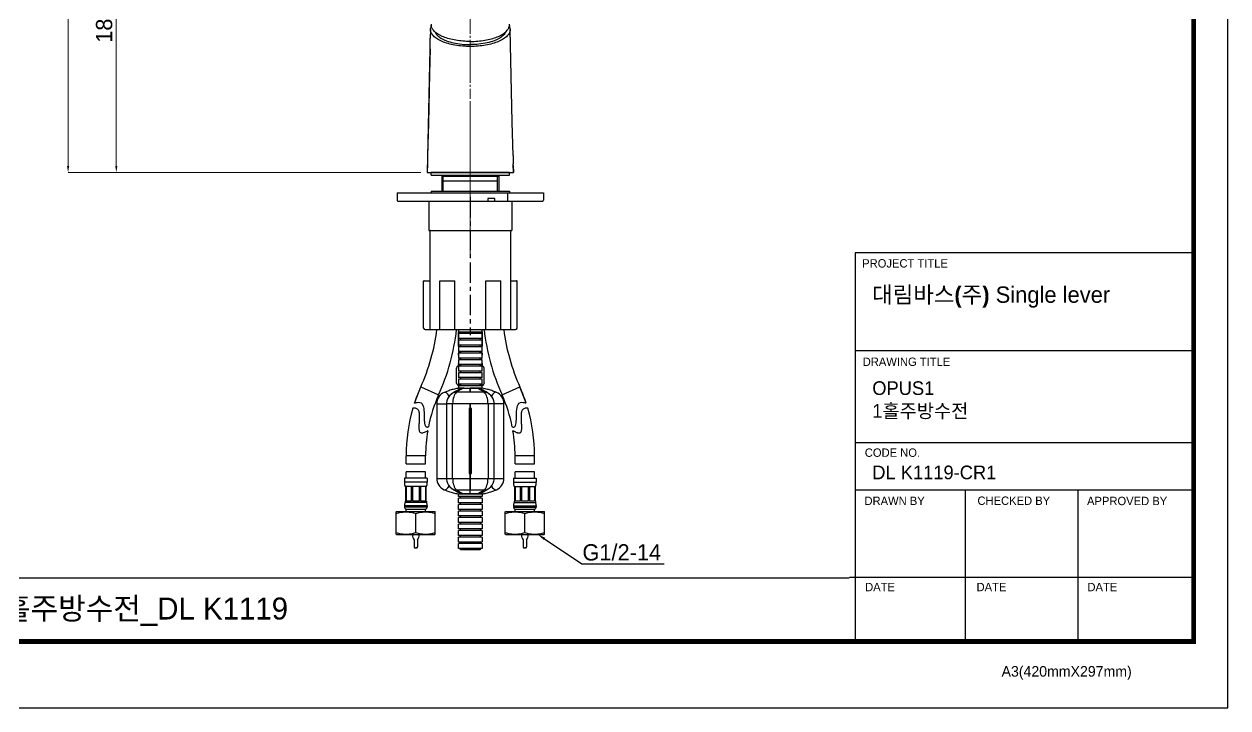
# Model space of a CAD drawing. Extents: x 0 to 1302, y 0 to 954.
# Drawn here: x 562 to 1302, y 0 to 420 of the extents above; entities that cross this region are included whole.
import ezdxf
from ezdxf import colors
from ezdxf.entities.mleader import LeaderData, LeaderLine
from ezdxf.math import Vec2, Vec3

# ---------------------------------------------------------------- set-up
doc = ezdxf.new("R2010")
doc.units = 0
doc.header["$LTSCALE"] = 10
doc.header["$MEASUREMENT"] = 0
doc.header["$PDMODE"] = 3
doc.header["$PDSIZE"] = -10
doc.linetypes.add('CENTER', pattern=[2, 1.25, -0.25, 0.25, -0.25])
doc.linetypes.add('CENTER2', pattern=[28.575, 19.05, -3.175, 3.175, -3.175])
doc.layers.get('0').update_dxf_attribs({"linetype": 'CONTINUOUS'})
doc.layers.get('DEFPOINTS').update_dxf_attribs({"linetype": 'CONTINUOUS'})
for name, color, linetype in [('1', 7, 'CONTINUOUS'), ('DEF_LAYER_ASSEM_MEMBER', 7, 'CONTINUOUS'), ('Layer3', 2, 'CONTINUOUS')]:
    doc.layers.add(name, color=color, linetype=linetype)
doc.layers.add('Cneter', color=1, linetype='CENTER2', lineweight=13)
doc.layers.add('외형선', color=3, linetype='CONTINUOUS', lineweight=35)
doc.styles.add('Daelim Dimension', font='')
doc.styles.get("Standard").update_dxf_attribs({"font": ''})
doc.styles.get('Daelim Dimension').set_extended_font_data('나눔고딕')
doc.styles.get('Standard').set_extended_font_data('GulimChe')
doc.dimstyles.new('DEFAULT', dxfattribs={"dimscale": 2, "dimtxt": 2, "dimasz": 2, "dimexe": 0, "dimexo": 2, "dimgap": 1, "dimtad": 1, "dimdec": 0, "dimzin": 9, "dimdsep": 46, "dimtxsty": 'Daelim Dimension', "dimcen": 0.5, "dimclrd": 5, "dimclre": 5, "dimclrt": 256, "dimadec": 1, "dimazin": 0, "dimtfac": 1, "dimtdec": 0, "dimtix": 1, "dimtmove": 0, "dimatfit": 3, "dimfxl": 1, "dimtolj": 1, "dimtzin": 1, "dimlwd": 9, "dimlwe": 9, "dimarcsym": 0})

# ---------------------------------------------------------------- blocks, each defined once
blk = doc.blocks.new('*D18')
at = {"color": 5, "lineweight": 9, "ltscale": 0.5, "transparency": 16777216}
for p, q in [((650.82, 510.73), (618.94, 510.73)), ((618.94, 332.93), (618.94, 506.73)), ((806, 328.93), (618.94, 328.93))]:
    blk.add_line(p, q, dxfattribs=at)
at = {"color": 5, "ltscale": 0.5, "transparency": 16777216}
for points in [[(618.27, 506.73), (619.61, 506.73), (618.94, 510.73)], [(618.27, 332.93), (619.61, 332.93), (618.94, 328.93)]]:
    blk.add_solid(points, dxfattribs=at)
at = {"layer": 'DEFPOINTS', "color": 0, "ltscale": 0.5, "transparency": 16777216}
for p in [(618.94, 510.73), (654.82, 510.73), (810, 328.93)]:
    blk.add_point(p, dxfattribs=at)
at = {"color": 7, "ltscale": 0.5, "transparency": 16777216, "insert": (611.5, 419.83), "char_height": 10, "attachment_point": 5, "rotation": 90, "style": 'Daelim Dimension'}
blk.add_mtext('\\A1;182', dxfattribs=at)
blk = doc.blocks.new('*D22')
at = {"color": 5, "lineweight": 9, "ltscale": 0.5, "transparency": 16777216}
for p, q in [((772.47, 676.43), (589.3, 676.43)), ((589.3, 672.43), (589.3, 332.93)), ((806, 328.93), (589.3, 328.93))]:
    blk.add_line(p, q, dxfattribs=at)
at = {"color": 5, "ltscale": 0.5, "transparency": 16777216}
for points in [[(588.63, 672.43), (589.96, 672.43), (589.3, 676.43)], [(588.63, 332.93), (589.96, 332.93), (589.3, 328.93)]]:
    blk.add_solid(points, dxfattribs=at)
at = {"layer": 'DEFPOINTS', "color": 0, "ltscale": 0.5, "transparency": 16777216}
for p in [(776.47, 676.43), (589.3, 328.93), (810, 328.93)]:
    blk.add_point(p, dxfattribs=at)
at = {"color": 7, "ltscale": 0.5, "transparency": 16777216, "insert": (581.85, 502.68), "char_height": 10, "attachment_point": 5, "rotation": 90, "style": 'Daelim Dimension'}
blk.add_mtext('\\A1;348', dxfattribs=at)

msp = doc.modelspace()

# ---------------------------------------------------------------- linework, layer by layer
at = {"ltscale": 0.5}
for p, q in [((860.47, 328.93), (812.47, 328.93)), ((829.17, 101.96), (843.77, 101.96)), ((842.47, 97.23), (830.47, 97.23))]:
    msp.add_line(p, q, dxfattribs=at)
at = {"color": 0}
for p, q in [((791.47, 316.43), (881.47, 316.43)), ((791.97, 311.43), (880.97, 311.43)), ((851.47, 312.93), (847.27, 312.93)), ((847.27, 312.93), (847.27, 311.43)), ((851.47, 311.43), (851.47, 312.93)), ((859.47, 311.43), (859.47, 316.43)), ((817.79, 232.43), (817.79, 262.43)), ((826.89, 232.43), (826.89, 262.43)), ((846.06, 232.43), (846.06, 262.43)), ((855.15, 232.43), (855.15, 262.43))]:
    msp.add_line(p, q, dxfattribs=at)
at = {"color": 5, "ltscale": 40}
for p, q in [((1280.94, 279.65), (1072.85, 279.65)), ((1280.94, 219.5), (1072.85, 219.5)), ((1280.94, 219.5), (1072.85, 219.5)), ((1280.94, 162.93), (1072.85, 162.93)), ((1280.94, 162.93), (1072.85, 162.93)), ((1280.94, 133.74), (1072.85, 133.74)), ((1280.94, 133.74), (1072.85, 133.74)), ((1140.44, 133.74), (1140.44, 40.85)), ((1209.8, 133.74), (1209.8, 40.85)), ((1280.94, 80.08), (1069.56, 80.08)), ((1280.94, 80.08), (1074.47, 80.08)), ((1280.94, 40.85), (1102.61, 40.85))]:
    msp.add_line(p, q, dxfattribs=at)
at = {"color": 5, "ltscale": 0.5}
msp.add_line((1072.85, 279.65), (1072.85, 39.59), dxfattribs=at)
at = {"color": 7, "linetype": 'Continuous'}
for p, q in [((796.97, 149.9), (808.97, 149.9)), ((863.97, 149.9), (875.97, 149.9)), ((808.97, 145.02), (796.97, 145.02)), ((875.97, 145.02), (863.97, 145.02)), ((800.77, 106.29), (800.97, 106.29)), ((805.17, 106.29), (804.97, 106.29)), ((867.77, 106.29), (867.97, 106.29)), ((872.17, 106.29), (871.97, 106.29)), ((801.97, 103.29), (801.97, 98.89)), ((802.57, 98.29), (802.97, 98.29)), ((803.37, 98.29), (802.97, 98.29)), ((803.97, 103.29), (803.97, 98.89)), ((868.97, 103.29), (868.97, 98.89)), ((869.57, 98.29), (869.97, 98.29)), ((870.37, 98.29), (869.97, 98.29)), ((870.97, 103.29), (870.97, 98.89))]:
    msp.add_line(p, q, dxfattribs=at)
at = {"color": 5}
msp.add_line((20.94, 79.93), (1069.31, 79.93), dxfattribs=at)
at = {"ltscale": 0.5}
msp.add_lwpolyline([(0, 0), (1302, 0), (1302, 954), (0, 954)], close=True, dxfattribs=at)
at = {"color": 5, "linetype": 'ByBlock', "lineweight": 200, "const_width": 3}
msp.add_lwpolyline([(20.94, 40.85), (1280.94, 40.85), (1280.94, 931.85), (20.94, 931.85)], close=True, dxfattribs=at)
at = {"color": 7, "linetype": 'Continuous'}
for centre, radius, start, end in [((805.12, 106.29), 4.35, 180, 223.60282), ((800.97, 106.69), 0.4, 270, 0), ((800.82, 106.29), 4.35, 316.39718, 0), ((804.97, 106.69), 0.4, 180, 270), ((872.12, 106.29), 4.35, 180, 223.60282), ((867.97, 106.69), 0.4, 270, 0), ((867.82, 106.29), 4.35, 316.39718, 0), ((871.97, 106.69), 0.4, 180, 270), ((802.57, 98.89), 0.6, 180, 270), ((803.37, 98.89), 0.6, 270, 0), ((869.57, 98.89), 0.6, 180, 270), ((870.37, 98.89), 0.6, 270, 0)]:
    msp.add_arc(centre, radius, start, end, dxfattribs=at)
at = {"layer": '1', "color": 7, "linetype": 'Continuous'}
for p, q in [((828.99, 231.15), (828.99, 223.15)), ((828.99, 231.15), (829.17, 231.15)), ((829.17, 232.43), (829.17, 230.96)), ((843.77, 230.96), (829.17, 230.96)), ((829.17, 229.96), (829.17, 226.96)), ((843.77, 229.96), (829.17, 229.96)), ((830.47, 230.96), (830.47, 229.96)), ((842.47, 229.96), (842.47, 230.96)), ((843.77, 230.96), (843.77, 232.43)), ((843.77, 231.15), (843.99, 231.15)), ((843.77, 226.96), (843.77, 229.96)), ((843.99, 223.15), (843.99, 231.15)), ((828.99, 223.15), (829.17, 223.15)), ((843.77, 226.96), (829.17, 226.96)), ((829.17, 225.96), (829.17, 222.96)), ((843.77, 225.96), (829.17, 225.96)), ((843.77, 222.96), (829.17, 222.96)), ((829.17, 221.96), (829.17, 218.96)), ((843.77, 221.96), (829.17, 221.96)), ((830.47, 226.96), (830.47, 225.96)), ((830.47, 222.96), (830.47, 221.96)), ((842.47, 225.96), (842.47, 226.96)), ((842.47, 221.96), (842.47, 222.96)), ((843.77, 222.96), (843.77, 225.96)), ((843.77, 223.15), (843.99, 223.15)), ((843.77, 218.96), (843.77, 221.96)), ((843.77, 218.96), (829.17, 218.96)), ((829.17, 217.96), (829.17, 214.96)), ((843.77, 217.96), (829.17, 217.96)), ((843.77, 214.96), (829.17, 214.96)), ((829.43, 218.96), (829.43, 218.57)), ((829.43, 218.57), (830.47, 218.57)), ((829.43, 214.96), (829.43, 213.96)), ((830.47, 218.96), (830.47, 217.96)), ((830.47, 214.96), (830.47, 213.96)), ((842.47, 217.96), (842.47, 218.96)), ((842.47, 218.57), (843.56, 218.57)), ((842.47, 213.96), (842.47, 214.96)), ((843.56, 218.57), (843.56, 218.96)), ((843.56, 213.96), (843.56, 214.96)), ((843.77, 214.96), (843.77, 217.96)), ((827.97, 208.67), (828, 208.67)), ((829.17, 213.96), (829.17, 210.96)), ((843.77, 213.96), (829.17, 213.96)), ((843.77, 210.96), (829.17, 210.96)), ((829.17, 209.96), (829.17, 206.96)), ((843.77, 209.96), (829.17, 209.96)), ((830.47, 210.15), (829.47, 210.15)), ((830.47, 210.96), (830.47, 209.96)), ((842.47, 209.96), (842.47, 210.96)), ((843.47, 210.15), (842.47, 210.15)), ((843.77, 210.96), (843.77, 213.96)), ((843.77, 206.96), (843.77, 209.96)), ((844.95, 199.65), (844.95, 208.67)), ((844.95, 208.67), (844.95, 208.67)), ((843.77, 206.96), (829.17, 206.96)), ((829.17, 205.96), (829.17, 202.96)), ((843.77, 205.96), (829.17, 205.96)), ((843.77, 202.96), (829.17, 202.96)), ((829.17, 201.96), (829.17, 198.96)), ((843.77, 201.96), (829.17, 201.96)), ((830.47, 206.96), (830.47, 205.96)), ((830.47, 202.96), (830.47, 201.96)), ((842.47, 205.96), (842.47, 206.96)), ((842.47, 201.96), (842.47, 202.96)), ((843.77, 202.96), (843.77, 205.96)), ((843.77, 198.96), (843.77, 201.96)), ((828, 199.65), (827.97, 199.65)), ((836.47, 193.94), (828.05, 193.94)), ((829.15, 196.46), (829.17, 196.46)), ((843.77, 198.96), (829.17, 198.96)), ((829.17, 197.96), (829.17, 196.42)), ((843.77, 197.96), (829.17, 197.96)), ((829.42, 196.46), (829.17, 196.46)), ((832.68, 196.46), (829.42, 196.46)), ((831.88, 196.46), (829.42, 196.46)), ((830.47, 198.15), (829.5, 198.15)), ((830.47, 198.96), (830.47, 197.96)), ((832.68, 196.46), (836.47, 196.46)), ((832.69, 196.46), (836.47, 196.46)), ((840.27, 196.46), (836.47, 196.46)), ((836.47, 193.94), (836.47, 196.46)), ((836.47, 196.46), (836.47, 193.94)), ((836.47, 196.46), (840.27, 196.46)), ((844.9, 193.94), (836.47, 193.94)), ((843.14, 196.46), (840.27, 196.46)), ((843.53, 196.46), (840.27, 196.46)), ((842.47, 197.96), (842.47, 198.96)), ((843.45, 198.15), (842.47, 198.15)), ((843.77, 196.46), (843.53, 196.46)), ((843.53, 196.46), (843.77, 196.46)), ((843.77, 196.46), (843.77, 197.96)), ((844.95, 199.65), (844.95, 199.65)), ((815.8, 186.86), (815.8, 141.06)), ((815.8, 186.86), (821.85, 186.86)), ((821.85, 186.86), (821.85, 141.06)), ((825.6, 186.86), (821.85, 186.86)), ((825.6, 141.06), (825.6, 186.86)), ((836.47, 186.86), (825.6, 186.86)), ((836.47, 183.96), (836.47, 186.86)), ((836.47, 186.86), (836.47, 183.96)), ((847.34, 186.86), (836.47, 186.86)), ((847.34, 186.86), (847.34, 141.06)), ((851.1, 186.86), (847.34, 186.86)), ((851.1, 141.06), (851.1, 186.86)), ((857.15, 186.86), (851.1, 186.86)), ((857.15, 141.06), (857.15, 186.86)), ((835.72, 183.96), (835.72, 143.96)), ((836.17, 183.96), (835.72, 183.96)), ((836.17, 143.96), (836.17, 183.96)), ((836.17, 183.96), (836.47, 183.96)), ((836.47, 183.96), (836.47, 143.96)), ((836.47, 143.96), (836.47, 183.96)), ((836.77, 183.96), (836.47, 183.96)), ((836.77, 143.96), (836.77, 183.96)), ((837.23, 183.96), (836.77, 183.96)), ((837.23, 143.96), (837.23, 183.96)), ((815.8, 141.06), (821.85, 141.06)), ((821.85, 141.06), (825.6, 141.06)), ((825.6, 141.06), (836.47, 141.06)), ((835.72, 143.96), (836.17, 143.96)), ((836.17, 143.96), (836.47, 143.96)), ((836.47, 141.06), (836.47, 143.96)), ((836.77, 143.96), (836.47, 143.96)), ((836.47, 143.96), (836.47, 141.06)), ((836.47, 141.06), (847.34, 141.06)), ((836.47, 141.06), (836.47, 133.98)), ((836.47, 133.98), (836.47, 141.06)), ((836.77, 143.96), (837.23, 143.96)), ((847.34, 141.06), (851.1, 141.06)), ((851.1, 141.06), (857.15, 141.06)), ((828.05, 133.98), (836.47, 133.98)), ((836.47, 133.98), (838.4, 133.98)), ((836.47, 131.46), (836.47, 133.98)), ((836.47, 131.46), (836.47, 133.98)), ((838.4, 133.98), (844.9, 133.98)), ((828.97, 131.46), (829.42, 131.46)), ((828.97, 131.46), (829.15, 131.46)), ((829.17, 129.96), (829.17, 131.5)), ((843.77, 129.96), (829.17, 129.96)), ((829.17, 125.96), (829.17, 128.96)), ((843.77, 128.96), (829.17, 128.96)), ((843.77, 125.96), (829.17, 125.96)), ((829.42, 131.46), (832.68, 131.46)), ((829.42, 131.46), (831.88, 131.46)), ((830.47, 128.96), (830.47, 129.96)), ((830.47, 124.96), (830.47, 125.96)), ((832.68, 131.46), (836.47, 131.46)), ((836.47, 131.46), (832.68, 131.46)), ((840.27, 131.46), (836.47, 131.46)), ((836.47, 131.46), (840.27, 131.46)), ((840.27, 131.46), (843.14, 131.46)), ((840.27, 131.46), (843.53, 131.46)), ((842.47, 129.96), (842.47, 128.96)), ((842.47, 125.96), (842.47, 124.96)), ((843.97, 131.46), (843.53, 131.46)), ((843.97, 131.46), (843.53, 131.46)), ((843.77, 131.46), (843.77, 129.96)), ((843.77, 128.96), (843.77, 125.96)), ((829.17, 121.96), (829.17, 124.96)), ((843.77, 124.96), (829.17, 124.96)), ((843.77, 121.96), (829.17, 121.96)), ((829.17, 117.96), (829.17, 120.96)), ((843.77, 120.96), (829.17, 120.96)), ((830.47, 120.96), (830.47, 121.96)), ((842.47, 121.96), (842.47, 120.96)), ((843.77, 124.96), (843.77, 121.96)), ((843.77, 120.96), (843.77, 117.96)), ((843.77, 117.96), (829.17, 117.96)), ((829.17, 113.96), (829.17, 116.96)), ((843.77, 116.96), (829.17, 116.96)), ((843.77, 113.96), (829.17, 113.96)), ((829.17, 109.96), (829.17, 112.96)), ((843.77, 112.96), (829.17, 112.96)), ((830.47, 116.96), (830.47, 117.96)), ((830.47, 112.96), (830.47, 113.96)), ((842.47, 117.96), (842.47, 116.96)), ((842.47, 113.96), (842.47, 112.96)), ((843.77, 116.96), (843.77, 113.96)), ((843.77, 112.96), (843.77, 109.96)), ((843.77, 109.96), (829.17, 109.96)), ((829.17, 105.96), (829.17, 108.96)), ((843.77, 108.96), (829.17, 108.96)), ((843.77, 105.96), (829.17, 105.96)), ((829.17, 101.96), (829.17, 104.96)), ((843.77, 104.96), (829.17, 104.96)), ((830.47, 108.96), (830.47, 109.96)), ((830.47, 104.96), (830.47, 105.96)), ((842.47, 109.96), (842.47, 108.96)), ((842.47, 105.96), (842.47, 104.96)), ((843.77, 108.96), (843.77, 105.96)), ((843.77, 104.96), (843.77, 101.96)), ((829.17, 97.96), (829.17, 100.96)), ((843.77, 100.96), (829.17, 100.96)), ((843.77, 97.96), (829.17, 97.96)), ((830.47, 100.96), (830.47, 101.96)), ((830.47, 97.23), (830.47, 97.96)), ((842.47, 101.96), (842.47, 100.96)), ((842.47, 97.96), (842.47, 97.23)), ((843.77, 100.96), (843.77, 97.96))]:
    msp.add_line(p, q, dxfattribs=at)
for centre, radius, start, end in [((830.99, 223.15), 2, 180, 216.37957), ((842, 223.15), 2, 323.62043, 0), ((830.85, 217.38), 1.85, 139.99401, 205.46277), ((842.14, 217.38), 1.85, 331.77881, 40.00599), ((829.47, 208.67), 1.47, 159.94987, 180), ((829.47, 208.67), 1.47, 90, 144.57081), ((830.17, 211.31), 1.17, 147.85063, 261.51508), ((842.82, 211.31), 1.17, 278.48492, 35.67312), ((843.47, 208.67), 1.47, 39.64285, 90), ((843.47, 208.67), 1.47, 35.42918, 90), ((843.47, 208.67), 1.47, 7.90347, 23.65699), ((823.4, 186.86), 7.6, 112.55362, 180), ((829.45, 186.86), 7.6, 127.68745, 166.50861), ((829.5, 199.65), 1.5, 180, 181.75099), ((829.5, 199.65), 1.5, 219.30196, 270), ((843.45, 199.65), 1.5, 270, 324.65766), ((843.45, 199.65), 1.5, 339.9657, 349.94381), ((843.5, 186.86), 7.6, 13.49139, 52.31255), ((849.55, 186.86), 7.6, 0, 67.44637), ((823.4, 141.06), 7.6, 180, 247.44638), ((849.55, 141.06), 7.6, 292.55363, 0), ((829.45, 141.06), 7.6, 193.49139, 232.31255), ((843.5, 141.06), 7.6, 307.68745, 346.50861)]:
    msp.add_arc(centre, radius, start, end, dxfattribs=at)
for centre, major_axis, ratio, start_param, end_param in [((823.4, 186.86), (-2.91, 7.02), 0.316701, 5.324714, 6.283178), ((829.45, 186.86), (-4.65, 6.01), 0.803666, 5.727568, 6.28318), ((829.45, 186.86), (0, 7.6), 0.505573, 0.372351, 1.570796), ((836.47, 151.27), (0, -45.81), 0.505573, 3.306063, 3.513943), ((836.47, 151.27), (0, -45.81), 0.505573, 2.769242, 2.977122), ((843.5, 186.86), (-4.65, -6.01), 0.803666, 3.141597, 3.69721), ((843.5, 186.86), (0, 7.6), 0.505573, 4.712389, 5.910834), ((849.55, 186.86), (-2.91, -7.02), 0.316701, 3.272372, 4.100076), ((849.55, 186.86), (-2.91, -7.02), 0.316701, 3.141588, 3.272372), ((826.42, 186.86), (0, 5.95), 0.7688, 1.268286, 1.570796), ((846.52, 186.86), (0, 5.95), 0.7688, 4.712389, 5.014896), ((826.42, 141.06), (0, -5.95), 0.7688, 4.712389, 5.014887), ((829.45, 141.06), (0, -7.6), 0.505573, 4.712389, 5.910834), ((843.5, 141.06), (0, -7.6), 0.505573, 0.372353, 1.570796), ((846.52, 141.06), (0, 5.95), 0.7688, 4.409889, 4.712389), ((823.4, 141.06), (2.91, 7.02), 0.316701, 3.1416, 4.100062), ((829.45, 141.06), (4.65, 6.01), 0.803666, 3.141598, 3.69721), ((836.47, 176.65), (0, -45.81), 0.505573, 5.910834, 6.118715), ((836.47, 176.65), (0, -45.81), 0.505573, 0.16447, 0.372351), ((843.5, 141.06), (4.65, -6.01), 0.803666, 5.727568, 6.283181), ((849.55, 141.06), (2.91, -7.02), 0.316701, 5.324702, 6.152406), ((849.55, 141.06), (2.91, -7.02), 0.316701, 6.152406, 6.28319)]:
    msp.add_ellipse(centre, major_axis=major_axis, ratio=ratio, start_param=start_param, end_param=end_param, dxfattribs=at)
for points, degree in [([(827.97, 199.65), (827.97, 208.67)], 1), ([(844.95, 208.67), (844.95, 208.74), (844.94, 208.81), (844.93, 208.88)], 3), ([(829.28, 196.45), (829.32, 196.46), (829.37, 196.46), (829.42, 196.46)], 3), ([(829.42, 196.46), (829.38, 196.46), (829.34, 196.46), (829.3, 196.45)], 3), ([(829.42, 196.46), (829.72, 196.46), (830.16, 196.33), (830.71, 196.09)], 3), ([(831.1, 196.24), (831.56, 196.38), (832.09, 196.46), (832.68, 196.46)], 3), ([(831.88, 196.41), (831.6, 196.37), (831.34, 196.31), (831.1, 196.24)], 3), ([(832.69, 196.46), (832.42, 196.46), (832.15, 196.45), (831.88, 196.41)], 3), ([(841.84, 196.24), (841.38, 196.38), (840.85, 196.46), (840.27, 196.46)], 3), ([(840.27, 196.46), (840.85, 196.46), (841.38, 196.38), (841.84, 196.24)], 3), ([(843.14, 196.41), (842.89, 196.35), (842.58, 196.24), (842.24, 196.09)], 3), ([(843.53, 196.46), (843.4, 196.46), (843.27, 196.45), (843.13, 196.41)], 3), ([(843.67, 196.45), (843.62, 196.46), (843.58, 196.46), (843.53, 196.46)], 3), ([(843.53, 196.46), (843.58, 196.46), (843.62, 196.46), (843.67, 196.45)], 3), ([(844.92, 199.38), (844.94, 199.46), (844.95, 199.55), (844.95, 199.65)], 3), ([(829.28, 131.47), (829.32, 131.46), (829.37, 131.46), (829.42, 131.46)], 3), ([(829.3, 131.47), (829.34, 131.46), (829.38, 131.46), (829.42, 131.46)], 3), ([(829.42, 131.46), (829.72, 131.46), (830.16, 131.59), (830.71, 131.84)], 3), ([(831.1, 131.69), (831.56, 131.54), (832.09, 131.46), (832.68, 131.46)], 3), ([(831.88, 131.51), (832.15, 131.47), (832.41, 131.46), (832.68, 131.46)], 3), ([(841.84, 131.69), (841.38, 131.54), (840.85, 131.46), (840.27, 131.46)], 3), ([(843.14, 131.51), (842.89, 131.57), (842.58, 131.68), (842.24, 131.84)], 3), ([(843.13, 131.51), (843.27, 131.47), (843.4, 131.46), (843.53, 131.46)], 3), ([(843.67, 131.47), (843.62, 131.46), (843.58, 131.46), (843.53, 131.46)], 3), ([(843.53, 131.46), (843.58, 131.46), (843.62, 131.46), (843.67, 131.47)], 3)]:
    msp.add_open_spline(points, degree=degree, dxfattribs=at)
for points, knots in [([(828, 208.67), (828, 209.08), (828.17, 209.4), (828.52, 209.78), (828.72, 209.88), (829.3, 210.09), (829.7, 210.1), (830.22, 210.1), (830.35, 210.1), (830.47, 210.09)], [0, 0, 0, 0, 0.125, 0.125, 0.25, 0.25, 0.5, 0.5, 0.5780611, 0.5780611, 0.5780611, 0.5780611]), ([(844.95, 208.67), (844.95, 209.08), (844.78, 209.4), (844.42, 209.78), (844.23, 209.88), (843.64, 210.09), (843.24, 210.1), (842.72, 210.1), (842.6, 210.1), (842.47, 210.09)], [0, 0, 0, 0, 0.125, 0.125, 0.25, 0.25, 0.5, 0.5, 0.5780611, 0.5780611, 0.5780611, 0.5780611]), ([(829.29, 196.44), (828.88, 196.38), (827.55, 196.13), (825.32, 195.58), (822.77, 194.78), (821.16, 194.16), (820.43, 193.86)], [0, 0, 0, 0, 0.133544, 0.439612, 0.745762, 1, 1, 1, 1]), ([(831.25, 196.28), (830.85, 196.16), (829.86, 195.82), (828.32, 195.13), (826.65, 194.2), (825.48, 193.4), (824.86, 192.93), (824.77, 192.85)], [0, 0, 0, 0, 0.17281, 0.428745, 0.688425, 0.950135, 1, 1, 1, 1]), ([(830.47, 198.21), (830.35, 198.2), (830.22, 198.2), (829.7, 198.2), (829.3, 198.21), (828.71, 198.43), (828.52, 198.53), (828.17, 198.92), (828, 199.24), (828, 199.65)], [0.4211246, 0.4211246, 0.4211246, 0.4211246, 0.5, 0.5, 0.75, 0.75, 0.875, 0.875, 1, 1, 1, 1]), ([(848.18, 192.85), (847.85, 193.11), (846.95, 193.77), (845.43, 194.71), (843.67, 195.58), (842.41, 196.06), (841.77, 196.26), (841.69, 196.28)], [0, 0, 0, 0, 0.167849, 0.448748, 0.723467, 0.968195, 1, 1, 1, 1]), ([(844.95, 199.65), (844.95, 199.24), (844.78, 198.92), (844.43, 198.53), (844.23, 198.42), (843.65, 198.21), (843.25, 198.2), (842.72, 198.2), (842.6, 198.2), (842.47, 198.21)], [0, 0, 0, 0, 0.125, 0.125, 0.25, 0.25, 0.5, 0.5, 0.5781143, 0.5781143, 0.5781143, 0.5781143]), ([(852.51, 193.86), (852.01, 194.07), (850.61, 194.62), (848.3, 195.39), (845.85, 196.03), (844.29, 196.33), (843.66, 196.44)], [0, 0, 0, 0, 0.177853, 0.484581, 0.791187, 1, 1, 1, 1]), ([(820.43, 134.06), (820.94, 133.85), (822.33, 133.3), (824.65, 132.53), (827.1, 131.89), (828.65, 131.59), (829.29, 131.48)], [0, 0, 0, 0, 0.177854, 0.484582, 0.791188, 1, 1, 1, 1]), ([(824.77, 135.07), (825.1, 134.82), (826, 134.16), (827.51, 133.21), (829.27, 132.34), (830.54, 131.86), (831.18, 131.66), (831.25, 131.64)], [0, 0, 0, 0, 0.167849, 0.448748, 0.723467, 0.968195, 1, 1, 1, 1]), ([(841.69, 131.64), (842.1, 131.76), (843.09, 132.11), (844.63, 132.79), (846.3, 133.72), (847.47, 134.53), (848.08, 135), (848.18, 135.07)], [0, 0, 0, 0, 0.17281, 0.428745, 0.688425, 0.950135, 1, 1, 1, 1]), ([(843.66, 131.48), (844.07, 131.55), (845.39, 131.79), (847.63, 132.34), (850.17, 133.14), (851.79, 133.76), (852.51, 134.06)], [0, 0, 0, 0, 0.133545, 0.439613, 0.745763, 1, 1, 1, 1])]:
    msp.add_open_spline(points, degree=3, knots=knots, dxfattribs=at)
at = {"layer": 'Cneter', "lineweight": 5, "ltscale": 0.5}
msp.add_line((836.47, 277.49), (836.47, 611), dxfattribs=at)
at = {"layer": 'Cneter', "linetype": 'CENTER', "lineweight": 5, "ltscale": 0.5}
msp.add_line((836.47, 284.16), (836.47, 436.02), dxfattribs=at)
at = {"layer": 'DEF_LAYER_ASSEM_MEMBER', "color": 7, "linetype": 'Continuous'}
for p, q in [((811.98, 416.92), (811.86, 411.52)), ((811.98, 416.92), (811.98, 417.05)), ((812.45, 419.2), (812.48, 419.31)), ((860.47, 419.31), (860.5, 419.2)), ((860.83, 417.92), (860.97, 416.92)), ((811.72, 404.98), (811.86, 411.52)), ((810.13, 334.32), (810.02, 330.06)), ((810.24, 339.19), (810.13, 334.32)), ((862.7, 339.34), (862.82, 334.34)), ((862.84, 333.42), (862.82, 334.33)), ((862.93, 329.52), (862.84, 333.42)), ((810.01, 329.31), (810, 328.93)), ((810, 328.93), (862.95, 328.93)), ((810.02, 330.06), (810.01, 329.31)), ((812.47, 327.43), (812.47, 328.93)), ((812.47, 327.43), (860.47, 327.43)), ((818.97, 327.43), (818.97, 317.43)), ((853.97, 326.43), (818.97, 326.43)), ((853.97, 327.43), (853.97, 317.43)), ((860.47, 327.43), (860.47, 328.93)), ((802.18, 187.31), (806.02, 197.22)), ((870.77, 187.31), (866.93, 197.22)), ((865.18, 184.49), (865.43, 185.55)), ((805.16, 175.19), (805.19, 175.77)), ((808.24, 175.9), (808.3, 175.32)), ((867.74, 175.93), (867.78, 175.34)), ((796.97, 149.9), (796.97, 154.93)), ((808.97, 149.9), (808.97, 154.93)), ((863.97, 149.9), (863.97, 154.93)), ((875.97, 149.9), (875.97, 154.93)), ((809.97, 141.12), (795.97, 141.12)), ((795.97, 141.12), (795.97, 138.61)), ((796.97, 141.12), (796.97, 145.02)), ((808.97, 141.12), (808.97, 145.02)), ((809.97, 141.12), (809.97, 138.61)), ((862.97, 141.12), (876.97, 141.12)), ((862.97, 141.12), (862.97, 138.61)), ((863.97, 141.12), (863.97, 145.02)), ((875.97, 141.12), (875.97, 145.02)), ((876.97, 141.12), (876.97, 138.61)), ((809.57, 136.12), (796.37, 136.12)), ((796.72, 136.12), (796.72, 127.12)), ((797.05, 136.12), (797.05, 127.12)), ((800.06, 136.12), (800.06, 127.12)), ((800.85, 136.12), (800.85, 127.12)), ((805.09, 136.12), (805.09, 127.12)), ((805.9, 136.12), (805.9, 127.12)), ((808.89, 136.12), (808.89, 127.12)), ((809.22, 136.12), (809.22, 127.12)), ((863.37, 136.12), (876.57, 136.12)), ((863.72, 136.12), (863.72, 127.12)), ((864.06, 136.12), (864.06, 127.12)), ((867.05, 136.12), (867.05, 127.12)), ((867.85, 136.12), (867.85, 127.12)), ((872.09, 136.12), (872.09, 127.12)), ((872.89, 136.12), (872.89, 127.12)), ((875.9, 136.12), (875.9, 127.12)), ((876.22, 136.12), (876.22, 127.12)), ((796.72, 127.12), (796.37, 127.12)), ((796.37, 127.12), (796.37, 126.12)), ((809.57, 126.12), (796.37, 126.12)), ((800.06, 127.12), (797.05, 127.12)), ((805.09, 127.12), (800.85, 127.12)), ((808.89, 127.12), (805.9, 127.12)), ((809.57, 127.12), (809.22, 127.12)), ((809.57, 127.12), (809.57, 126.12)), ((863.72, 127.12), (863.37, 127.12)), ((863.37, 127.12), (863.37, 126.12)), ((863.37, 126.12), (876.57, 126.12)), ((867.05, 127.12), (864.06, 127.12)), ((872.09, 127.12), (867.85, 127.12)), ((875.9, 127.12), (872.89, 127.12)), ((876.57, 127.12), (876.22, 127.12)), ((876.57, 127.12), (876.57, 126.12)), ((790.97, 120.49), (791.2, 120.62)), ((790.97, 106.74), (790.97, 120.49)), ((791.2, 120.62), (814.75, 120.62)), ((795.97, 124.16), (795.97, 123.32)), ((796.97, 122.12), (808.97, 122.12)), ((796.97, 120.62), (796.97, 122.12)), ((802.97, 107.82), (802.97, 119.42)), ((808.97, 120.62), (808.97, 122.12)), ((809.97, 124.16), (809.97, 123.32)), ((814.97, 120.49), (814.75, 120.62)), ((814.97, 106.74), (814.97, 120.49)), ((857.97, 120.49), (858.2, 120.62)), ((857.97, 106.74), (857.97, 120.49)), ((858.2, 120.62), (881.75, 120.62)), ((862.97, 124.16), (862.97, 123.32)), ((863.97, 122.12), (875.97, 122.12)), ((863.97, 120.62), (863.97, 122.12)), ((869.97, 107.82), (869.97, 119.42)), ((875.97, 120.62), (875.97, 122.12)), ((876.97, 124.16), (876.97, 123.32)), ((881.97, 120.49), (881.75, 120.62)), ((881.97, 106.74), (881.97, 120.49)), ((790.97, 107.82), (793.04, 107.22)), ((791.2, 106.62), (790.97, 106.74)), ((791.2, 106.62), (814.75, 106.62)), ((812.91, 107.22), (814.97, 107.82)), ((814.75, 106.62), (814.97, 106.74)), ((857.97, 107.82), (860.04, 107.22)), ((858.2, 106.62), (857.97, 106.74)), ((858.2, 106.62), (881.75, 106.62)), ((879.91, 107.22), (881.97, 107.82)), ((881.75, 106.62), (881.97, 106.74))]:
    msp.add_line(p, q, dxfattribs=at)
at = {"layer": 'DEF_LAYER_ASSEM_MEMBER', "color": 9, "linetype": 'Continuous'}
for p, q in [((810.1, 328.93), (811.72, 404.98)), ((810.13, 334.32), (810, 328.93)), ((862.82, 334.34), (862.82, 334.33)), ((862.84, 333.42), (862.95, 328.93)), ((852.97, 323.62), (819.72, 323.62)), ((806.02, 197.22), (816.97, 192.31)), ((855.98, 192.31), (866.93, 197.22)), ((808.97, 154.93), (796.97, 154.93)), ((875.97, 154.93), (863.97, 154.93)), ((809.97, 138.61), (795.97, 138.61)), ((862.97, 138.61), (876.97, 138.61)), ((809.97, 124.16), (795.97, 124.16)), ((809.97, 123.32), (795.97, 123.32)), ((862.97, 124.16), (876.97, 124.16)), ((862.97, 123.32), (876.97, 123.32))]:
    msp.add_line(p, q, dxfattribs=at)
at = {"layer": 'DEF_LAYER_ASSEM_MEMBER', "color": 2, "linetype": 'Continuous'}
for p, q in [((819.72, 317.43), (819.72, 326.43)), ((853.22, 317.43), (853.22, 326.43))]:
    msp.add_line(p, q, dxfattribs=at)
at = {"layer": 'DEF_LAYER_ASSEM_MEMBER', "color": 7, "linetype": 'Continuous'}
for points in [[(862.7, 339.34), (862.22, 360.01), (861.58, 388.42), (860.97, 416.92)], [(811.72, 404.98), (811.4, 389.85), (810.71, 359.25), (810.24, 339.19)], [(862.94, 329.11), (862.94, 329.27), (862.94, 329.36), (862.94, 329.44), (862.93, 329.52)], [(862.95, 328.93), (862.95, 328.94), (862.95, 329.03), (862.94, 329.11)], [(802.18, 187.31), (802.25, 187.34), (802.48, 187.41), (802.83, 187.51), (803.3, 187.62), (803.87, 187.72), (804.56, 187.77), (805.38, 187.71)], [(805.38, 187.71), (806.24, 187.39), (806.93, 186.77), (807.39, 185.91), (807.68, 184.92)], [(865.43, 185.55), (865.83, 186.47), (866.43, 187.19), (867.25, 187.63)], [(867.25, 187.63), (868.13, 187.77), (868.94, 187.73), (869.66, 187.61), (870.25, 187.47), (870.64, 187.36), (870.77, 187.31)], [(804.59, 182.99), (804.31, 183.36), (803.98, 183.66), (803.62, 183.87), (803.25, 184.02), (802.87, 184.12), (802.5, 184.17), (802.15, 184.19), (801.83, 184.19), (801.56, 184.18), (801.36, 184.16), (801.23, 184.15), (801.19, 184.14)], [(805.19, 175.77), (805.23, 176.38), (805.26, 177.02), (805.29, 177.71), (805.31, 178.46), (805.31, 179.22), (805.29, 179.95), (805.24, 180.59), (805.18, 181.15), (805.09, 181.64), (804.97, 182.11), (804.81, 182.56), (804.59, 182.99)], [(807.68, 184.92), (807.87, 183.87), (807.98, 182.81), (808.05, 181.75), (808.09, 180.72), (808.11, 179.73), (808.13, 178.82), (808.14, 177.98), (808.17, 177.23), (808.2, 176.54), (808.24, 175.9)], [(864.73, 176.21), (864.78, 177.29), (864.81, 178.45), (864.84, 179.65), (864.87, 180.89), (864.92, 182.14), (865.02, 183.35), (865.18, 184.49)], [(868.36, 182.99), (868.14, 182.57), (867.98, 182.13), (867.87, 181.67), (867.78, 181.2), (867.71, 180.67), (867.66, 180.07), (867.64, 179.39), (867.64, 178.65), (867.65, 177.92), (867.68, 177.22), (867.71, 176.56), (867.74, 175.93)], [(871.76, 184.14), (871.72, 184.15), (871.59, 184.16), (871.39, 184.18), (871.12, 184.19), (870.8, 184.19), (870.44, 184.17), (870.07, 184.12), (869.69, 184.02), (869.32, 183.87), (868.96, 183.65), (868.64, 183.36), (868.36, 182.99)], [(806.49, 168.83), (806.02, 168.94), (805.66, 169.23), (805.41, 169.63), (805.26, 170.09), (805.16, 170.57), (805.1, 171.05), (805.07, 171.52), (805.05, 171.99), (805.05, 172.46), (805.06, 172.95), (805.07, 173.49), (805.1, 174.06), (805.13, 174.63), (805.16, 175.19)], [(810.27, 170.26), (810.19, 170.22), (809.98, 170.1), (809.65, 169.93), (809.23, 169.71), (808.74, 169.47), (808.17, 169.22), (807.59, 169), (807.02, 168.86), (806.49, 168.83)], [(808.3, 175.32), (808.37, 174.79), (808.46, 174.32), (808.57, 173.9), (808.73, 173.48), (808.93, 173.11), (809.18, 172.83), (809.45, 172.67), (809.72, 172.59), (809.97, 172.58), (810.18, 172.59), (810.36, 172.62), (810.49, 172.65), (810.6, 172.68), (810.67, 172.7), (810.71, 172.71), (810.72, 172.72)], [(862.23, 172.72), (862.29, 172.7), (862.48, 172.64), (862.79, 172.59), (863.17, 172.58), (863.57, 172.7), (863.95, 173.03), (864.26, 173.58), (864.49, 174.33), (864.63, 175.21), (864.73, 176.21)], [(866.54, 168.84), (866.27, 168.83), (865.99, 168.85), (865.69, 168.91), (865.37, 169), (865.04, 169.11), (864.7, 169.25), (864.35, 169.4), (863.99, 169.57), (863.63, 169.75), (863.28, 169.94), (862.98, 170.1), (862.76, 170.21), (862.68, 170.26)], [(867.78, 175.34), (867.81, 174.77), (867.84, 174.21), (867.87, 173.64), (867.89, 173.08), (867.9, 172.54), (867.89, 172.02), (867.88, 171.53), (867.85, 171.08), (867.8, 170.67), (867.74, 170.32), (867.67, 170.02), (867.58, 169.74), (867.45, 169.47), (867.28, 169.22), (867.07, 169.03), (866.81, 168.9), (866.54, 168.84)], [(790.97, 119.41), (793.04, 120.01), (795.02, 120.36), (796.98, 120.49), (798.94, 120.36), (800.91, 120.01), (802.97, 119.42)], [(802.97, 119.42), (805.04, 120.01), (807.01, 120.36), (808.97, 120.49), (810.93, 120.36), (812.91, 120.01), (814.97, 119.41)], [(857.97, 119.41), (860.04, 120.01), (862.02, 120.36), (863.98, 120.49), (865.94, 120.36), (867.91, 120.01), (869.97, 119.42)], [(869.97, 119.42), (872.04, 120.01), (874.01, 120.36), (875.97, 120.49), (877.93, 120.36), (879.91, 120.01), (881.97, 119.41)], [(793.04, 107.22), (795.02, 106.87), (796.98, 106.74), (798.94, 106.87), (800.91, 107.22), (802.97, 107.82)], [(802.97, 107.82), (805.04, 107.22), (807.01, 106.87), (808.97, 106.74), (810.93, 106.87), (812.91, 107.22)], [(860.04, 107.22), (862.02, 106.87), (863.98, 106.74), (865.94, 106.87), (867.91, 107.22), (869.97, 107.82)], [(869.97, 107.82), (872.04, 107.22), (874.01, 106.87), (875.97, 106.74), (877.93, 106.87), (879.91, 107.22)]]:
    msp.add_lwpolyline(points, dxfattribs=at)
for centre, radius, start, end in [((876.9, 401.69), 66.79, 164.80102, 165.93653), ((797.11, 401.96), 65.7, 14.06629, 15.21433), ((691.79, 248.43), 125.19, 335.85234, 352.65697), ((691.79, 248.43), 137.19, 335.85234, 353.30236), ((981.16, 248.43), 137.19, 186.69764, 204.14766), ((981.16, 248.43), 125.19, 187.34303, 204.14766), ((900.34, 154.93), 103.37, 155.85234, 161.74347), ((772.6, 154.93), 103.37, 18.25653, 24.14766), ((900.34, 154.93), 91.37, 155.85234, 168.77693), ((772.6, 154.93), 91.37, 11.22307, 24.14766), ((900.34, 154.93), 103.37, 163.58553, 180), ((772.6, 154.93), 103.37, 0, 16.41447), ((900.34, 154.93), 91.37, 170.343, 180), ((772.6, 154.93), 91.37, 0, 9.657), ((803.97, 138.61), 8, 180, 198.19487), ((801.97, 138.61), 8, 341.80513, 0), ((870.97, 138.61), 8, 180, 198.19487), ((868.97, 138.61), 8, 341.80513, 0), ((800.97, 124.16), 5, 156.92608, 180), ((804.97, 124.16), 5, 0, 23.07392), ((867.97, 124.16), 5, 156.92608, 180), ((871.97, 124.16), 5, 0, 23.07392), ((797.17, 123.32), 1.2, 180, 260.71322), ((808.77, 123.32), 1.2, 279.28678, 0), ((864.17, 123.32), 1.2, 180, 260.71322), ((875.77, 123.32), 1.2, 279.28678, 0)]:
    msp.add_arc(centre, radius, start, end, dxfattribs=at)
for points, start_tangent, end_tangent in [([(860.97, 416.92), (860.87, 415.9), (860.53, 414.89), (859.16, 412.93), (856.91, 411.12), (853.87, 409.53), (850.15, 408.22), (845.9, 407.25), (841.28, 406.65), (836.47, 406.44), (831.66, 406.65), (827.04, 407.25), (822.79, 408.22), (819.07, 409.53), (816.03, 411.12), (813.78, 412.93), (812.98, 413.89), (812.41, 414.89), (812.08, 415.9), (811.98, 416.92)], (0.025532, -0.999674), (0.020941, 0.999781)), ([(811.98, 417.05), (812.11, 417.92)], (0.051137, 0.998692), (0.231201, 0.972906)), ([(812.5, 420.17), (812.48, 419.62), (812.5, 419.18)], (-0.057979, -0.998318), (0.108754, -0.994069)), ([(836.47, 409.51), (831.93, 409.69), (827.55, 410.24), (823.49, 411.12), (819.9, 412.32), (816.91, 413.78), (814.63, 415.45), (813.78, 416.35), (813.14, 417.27), (812.71, 418.22), (812.5, 419.18)], (-1, 0), (-0.108754, 0.994069)), ([(814.77, 415.31), (816.05, 413.38), (817.06, 412.47), (818.28, 411.61)], (0.36776, -0.929921), (0.849419, -0.527719)), ([(836.47, 409.51), (841.02, 409.69), (845.4, 410.24), (849.46, 411.12), (853.05, 412.32), (856.04, 413.78), (858.31, 415.45), (859.16, 416.35), (859.8, 417.27), (860.23, 418.22), (860.45, 419.18)], (1, 0), (0.108754, 0.994069)), ([(858.17, 415.31), (856.89, 413.38), (855.89, 412.47), (854.66, 411.61)], (-0.36776, -0.929921), (-0.849419, -0.527719)), ([(860.45, 419.18), (860.47, 419.62), (860.45, 420.17)], (0.108754, 0.994069), (-0.05801, 0.998316)), ([(818.28, 411.61), (819.92, 410.72), (821.8, 409.92), (826.18, 408.63), (831.17, 407.82), (836.47, 407.55)], (0.849419, -0.527719), (1, 0)), ([(854.66, 411.61), (853.03, 410.72), (851.15, 409.92), (846.76, 408.63), (841.77, 407.82), (836.47, 407.55)], (-0.849419, -0.527719), (-1, 0))]:
    msp.add_spline(points, degree=3, dxfattribs=dict(at, start_tangent=start_tangent, end_tangent=end_tangent))
at = {"layer": 'Layer3', "color": 1, "linetype": 'CENTER'}
msp.add_line((836.47, 313.78), (836.47, 229.07), dxfattribs=at)
msp.add_line((836.47, 313.78), (836.47, 229.07), dxfattribs=at)
at = {"layer": '외형선', "color": 0, "linetype": 'ByBlock', "lineweight": -2, "ltscale": 6}
for p, q in [((791.47, 316.43), (791.47, 311.93)), ((810.97, 311.43), (810.97, 293.43)), ((812.47, 317.43), (812.47, 316.43)), ((812.47, 317.43), (860.47, 317.43)), ((860.47, 317.43), (860.47, 316.43)), ((861.97, 311.43), (861.97, 293.43)), ((881.47, 316.43), (881.47, 311.93)), ((810.97, 293.43), (861.97, 293.43)), ((811.72, 232.43), (811.72, 293.13)), ((812.02, 293.43), (814.12, 293.43)), ((817.22, 293.43), (855.72, 293.43)), ((858.82, 293.43), (860.92, 293.43)), ((861.22, 293.13), (861.22, 232.43)), ((807.72, 233.43), (807.72, 262.13)), ((808.02, 262.43), (811.72, 262.43)), ((817.79, 262.43), (826.89, 262.43)), ((846.06, 262.43), (855.15, 262.43)), ((861.22, 262.43), (864.92, 262.43)), ((865.22, 233.43), (865.22, 262.13)), ((808.72, 232.43), (864.22, 232.43))]:
    msp.add_line(p, q, dxfattribs=at)
for centre, radius, start, end in [((791.97, 311.93), 0.5, 180, 270), ((880.97, 311.93), 0.5, 270, 0), ((812.02, 293.13), 0.3, 90, 180), ((860.92, 293.13), 0.3, 0, 90), ((808.02, 262.13), 0.3, 90, 180), ((811.42, 262.73), 0.3, 270, 0), ((861.52, 262.73), 0.3, 180, 270), ((864.92, 262.13), 0.3, 0, 90), ((808.72, 233.43), 1, 180, 270), ((864.22, 233.43), 1, 270, 0)]:
    msp.add_arc(centre, radius, start, end, dxfattribs=at)

# ---------------------------------------------------------------- texts
at = {"color": 5, "ltscale": 40, "style": 'Daelim Dimension'}
for s, height, p in [('PROJECT TITLE', 5.138, (1077.26, 270.59)), ('DRAWING TITLE', 5.138, (1077.58, 210.12)), ('CODE NO.', 5.138, (1078.87, 154.28)), ('DRAWN BY', 5.138, (1078.67, 124.66)), ('CHECKED BY', 5.138, (1148.09, 124.75)), ('APPROVED BY', 5.138, (1215.42, 124.59)), ('DATE', 5.138, (1079.07, 71.71)), ('DATE', 5.138, (1147.55, 71.71)), ('DATE', 5.138, (1215.66, 71.71)), ('A3(420mmX297mm)', 6.4847, (1162.91, 19.22))]:
    msp.add_text(s, height=height, dxfattribs=at).set_placement(p)
at = {"attachment_point": 1, "style": 'Daelim Dimension'}
for s, insert, char_height, width in [('{\\fPretendard Variable SemiBold|b0|i0|c129|p2;\\C7;대림바스(주)} Single lever', (1083.37, 258.99), 10.072, 161.8799), ('OPUS1\\P1홀주방수전', (1083.46, 200.7), 8.408, 141.5022), ('DL K1119-CR1', (1083.46, 148.91), 8.4082, 141.5022)]:
    msp.add_mtext(s, dxfattribs=dict(at, insert=insert, char_height=char_height, width=width))
at = {"color": 2, "insert": (254.68, 67.84), "char_height": 13.5133, "width": 675.5046, "attachment_point": 1, "style": 'Daelim Dimension'}
msp.add_mtext('{\\fPretendard Variable SemiBold|b0|i0|c129|p2;대림바스(주)} Single lever_OPUS1_원홀주방수전_DL K1119', dxfattribs=at)

# ---------------------------------------------------------------- dimensions: what is measured, and where the dimension line sits
at = {"color": 5, "ltscale": 0.5}
for base, p1, p2, picture, middle in [((589.29651808, 328.93188541), (776.47308273, 676.43188541), (809.99759938, 328.93188541), '*D22', (581.84587431, 502.68188541)), ((618.94, 510.73), (810, 328.93), (654.82, 510.73), '*D18', (611.5, 419.83))]:
    dim = msp.add_linear_dim(base=base, p1=p1, p2=p2, angle=90, dimstyle='DEFAULT', override={"dimtxt": 5, "dimdec": 0, "dimclrd": 5, "dimclre": 5, "dimclrt": 7}, dxfattribs=at)
    dim.commit()
    dim.dimension.update_dxf_attribs({"geometry": picture, "text_midpoint": middle})

# ---------------------------------------------------------------- leaders
at = {"ltscale": 0.5}
ml = msp.add_multileader_mtext('Standard', dxfattribs=at)
ml.set_content('{\\f나눔고딕|b0|i0|c129|p50;G1/2-14}', color=256)
ml.set_leader_properties(color=5)
ml.build(insert=Vec2(0, 0))
ml.multileader.update_dxf_attribs({"text_left_attachment_type": 6, "text_right_attachment_type": 6, "dogleg_length": 0.36, "arrow_head_size": 5})
ctx = ml.context
ctx.base_point, ctx.char_height, ctx.arrow_head_size, ctx.landing_gap_size, ctx.plane_origin = Vec3(905.28, 88.59), 10, 5, 0.09, Vec3(877.76, 105.93)
ctx.left_attachment, ctx.right_attachment = 6, 6
notes = []
notes.append((ctx, [(0, (1, 1, 0), (904.92, 88.59), (1, 0), 0.36, [(0, [(877.93, 106.62)], 0, [])])]))
ctx.mtext.insert, ctx.mtext.flow_direction = Vec3(905.37, 100.59), 5
for ctx, leaders in notes:
    for number, flags, end, landing, length, lines in leaders:
        leader = LeaderData()
        leader.index, (leader.has_last_leader_line, leader.has_dogleg_vector, leader.attachment_direction) = number, flags
        leader.last_leader_point, leader.dogleg_vector, leader.dogleg_length = Vec3(end), Vec3(landing), length
        for number, points, colour, breaks in lines:
            line = LeaderLine()
            line.index, line.vertices, line.color, line.breaks = number, Vec3.list(points), colors.encode_raw_color(colour), breaks
            leader.lines.append(line)
        ctx.leaders.append(leader)

doc.saveas('drawing.dxf')
